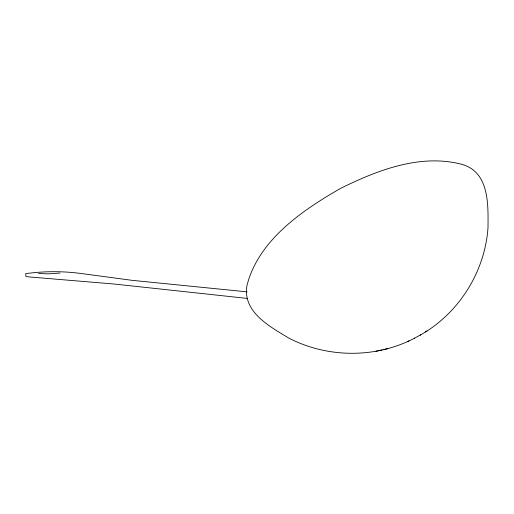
<?xml version="1.0" encoding="UTF-8"?>
<svg xmlns="http://www.w3.org/2000/svg" width="514" height="514" viewBox="0 0 514 514"><rect width="100%" height="100%" fill="white"/><g stroke="black" fill="none" stroke-linecap="round" stroke-linejoin="round"><path stroke-width="0.77" d="M420.15 335.154C458.777 313.54 484.908 271.893 487.998 227.779C488.178 204.675 489.54 171.856 461.521 164.249C420.15 153.564 377.456 170.185 340.686 188.33C302.354 210.277 258.484 240.089 246.977 285.463C242.274 311.953 269.805 326.551 288.823 338.096C327.585 358.181 375.92 358.515 414.644 338.141M425.451 331.916L427.038 330.965M414.271 338.328L420.773 334.794M407.634 341.521L409.028 340.846M60.067 273.062L48.419 273.859L38.556 273.487M383.103 349.668L387.929 348.569M375.959 351.274L381.748 349.95M247.086 291.856L132.047 280.329L79.683 273.313C61.828 271.039 43.465 271.186 25.7 273.647L25.931 276.436L28.572 276.873L114.879 284.101L247.452 298.448"/></g></svg>
